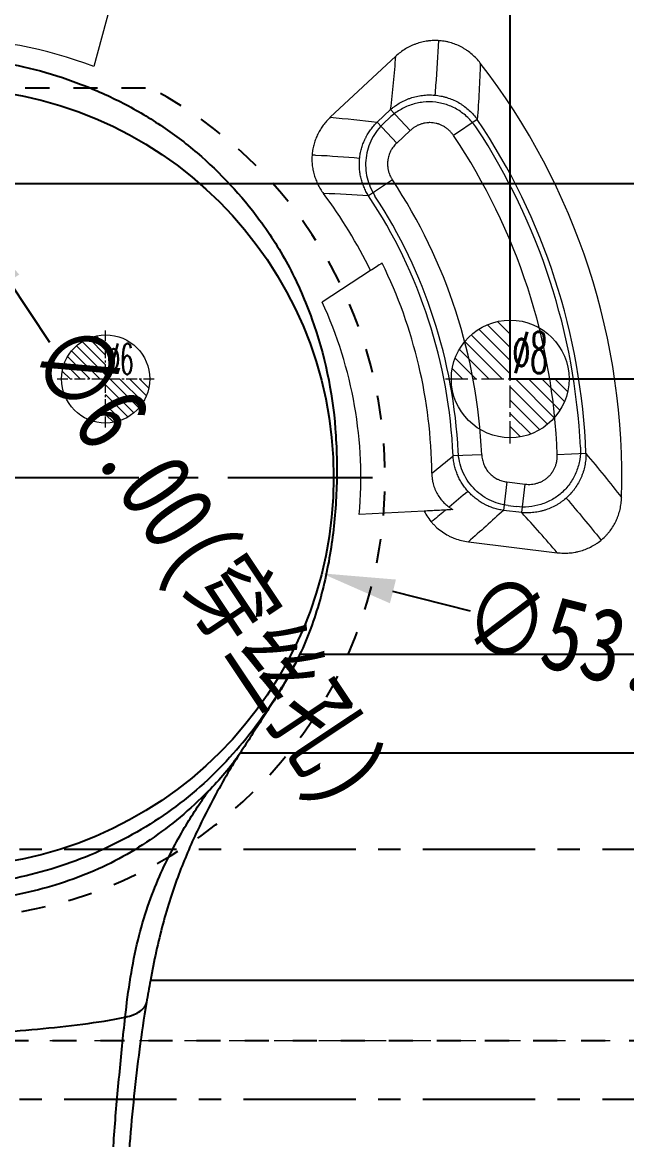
# Model space of a CAD drawing. Header units: millimetres. Extents: x 4 to 4769, y -754 to 1427.
# Drawn here: x 1481.8 to 1522.9, y 212.1 to 288.1 of the extents above; entities that cross this region are included whole.
import ezdxf
from ezdxf.enums import TextEntityAlignment as Align

# ---------------------------------------------------------------- set-up
doc = ezdxf.new("R2010")
doc.units = ezdxf.units.MM
doc.header["$LTSCALE"] = 16.335
doc.header["$PDMODE"] = 3
doc.header["$PDSIZE"] = 0.3125
doc.linetypes.add('CENTER', pattern=[0.6, 0.375, -0.075, 0.075, -0.075])
doc.linetypes.add('HIDDEN', pattern=[0.2, 0.1, -0.1])
doc.layers.get('0').update_dxf_attribs({"linetype": 'CONTINUOUS'})
doc.layers.get('Defpoints').update_dxf_attribs({"linetype": 'CONTINUOUS'})
doc.layers.add('4', color=7, linetype='CONTINUOUS', true_color=0xffffff)
for name, color, linetype, lineweight in [('cool', 153, 'HIDDEN', 9), ('dim', 82, 'CONTINUOUS', 9), ('epin', 13, 'CONTINUOUS', 9)]:
    doc.layers.add(name, color=color, linetype=linetype, lineweight=lineweight)
doc.layers.add('DEFAULT_2', color=8, linetype='HIDDEN')
doc.styles.get("Standard").update_dxf_attribs({"font": 'txt', "width": 0.8})
doc.styles.add('TXT05', font='txt.shx', dxfattribs={"width": 0.5, "bigfont": 'gbcbig.shx'})
doc.dimstyles.get("Standard").update_dxf_attribs({"dimtxt": 0.15625, "dimasz": 0.1875, "dimexe": 0.125, "dimexo": 0.0625, "dimtad": 0, "dimtih": 1, "dimtoh": 1, "dimdsep": 46, "dimtxsty": 'Standard', "dimcen": 0.09, "dimadec": 0, "dimazin": 0, "dimtp": 0.01, "dimtm": 0.01, "dimtfac": 1, "dimtofl": 0, "dimtmove": 0, "dimatfit": 3, "dimfxl": 0, "dimtolj": 1, "dimarcsym": 0})

# ---------------------------------------------------------------- blocks, each defined once
blk = doc.blocks.new('*D97')
at = {"color": 4, "lineweight": -2, "transparency": 16777216}
blk.add_line((1512.27, 248.087), (1506.991, 249.428), dxfattribs=at)
at = {"color": 4, "transparency": 16777216}
blk.add_solid([(1507.196, 250.236), (1506.786, 248.621), (1502.145, 250.659)], dxfattribs=at)
at = {"layer": 'Defpoints', "color": 0, "transparency": 16777216}
for p in [(1450.776, 263.707), (1502.145, 250.659)]:
    blk.add_point(p, dxfattribs=at)
at = {"color": 6, "transparency": 16777216, "insert": (1521.316, 245.79), "char_height": 5, "attachment_point": 5, "rotation": 345.74825}
blk.add_mtext('\\A1;∅53.00', dxfattribs=at)
blk = doc.blocks.new('*D100')
at = {"color": 4, "lineweight": -2, "transparency": 16777216}
blk.add_line((1483.673, 266.368), (1480.899, 270.527), dxfattribs=at)
at = {"color": 4, "transparency": 16777216}
blk.add_solid([(1481.592, 270.99), (1480.206, 270.065), (1478.125, 274.687)], dxfattribs=at)
at = {"layer": 'Defpoints', "color": 0, "transparency": 16777216}
for p in [(1474.796, 279.679), (1478.125, 274.687)]:
    blk.add_point(p, dxfattribs=at)
at = {"color": 6, "transparency": 16777216, "insert": (1493.956, 250.949), "char_height": 5, "attachment_point": 5, "rotation": 303.69905}
blk.add_mtext('\\A1;∅6.00(\\M+5B4A9\\M+5CBBF\\M+5BFD7)', dxfattribs=at)
blk = doc.blocks.new('*D107')
at = {"layer": 'Defpoints', "color": 0, "transparency": 16777216}
for p in [(1428.96, 231.885), (1528.55, 231.885), (1553.116, 231.885)]:
    blk.add_point(p, dxfattribs=at)
at = {"layer": 'dim', "color": 4, "lineweight": -2, "transparency": 16777216}
blk.add_line((1528.55, 231.885), (1553.116, 231.885), dxfattribs=at)
at = {"layer": 'dim', "color": 6, "transparency": 16777216, "insert": (1555.616, 231.885), "char_height": 2.5, "attachment_point": 5}
blk.add_mtext('\\A1;0.00', dxfattribs=at)
blk = doc.blocks.new('*D108')
at = {"layer": 'Defpoints', "color": 0, "transparency": 16777216}
for p in [(1428.96, 231.885), (1523.059, 214.885), (1553.116, 214.885)]:
    blk.add_point(p, dxfattribs=at)
at = {"layer": 'dim', "color": 4, "lineweight": -2, "transparency": 16777216}
blk.add_line((1523.059, 214.885), (1553.116, 214.885), dxfattribs=at)
at = {"layer": 'dim', "color": 6, "transparency": 16777216, "insert": (1556.45, 214.885), "char_height": 2.5, "attachment_point": 5}
blk.add_mtext('\\A1;17.00', dxfattribs=at)
blk = doc.blocks.new('*D109')
at = {"layer": 'Defpoints', "color": 0, "transparency": 16777216}
for p in [(1428.96, 231.885), (1457.36, 201.885), (1553.116, 201.885)]:
    blk.add_point(p, dxfattribs=at)
at = {"layer": 'dim', "color": 4, "lineweight": -2, "transparency": 16777216}
blk.add_line((1457.36, 201.885), (1553.116, 201.885), dxfattribs=at)
at = {"layer": 'dim', "color": 6, "transparency": 16777216, "insert": (1556.616, 201.885), "char_height": 2.5, "attachment_point": 5}
blk.add_mtext('\\A1;30.00', dxfattribs=at)
blk = doc.blocks.new('*D110')
at = {"layer": 'Defpoints', "color": 0, "transparency": 16777216}
for p in [(1428.96, 231.885), (1501.434, 174.885), (1553.116, 174.885)]:
    blk.add_point(p, dxfattribs=at)
at = {"layer": 'dim', "color": 4, "lineweight": -2, "transparency": 16777216}
blk.add_line((1501.434, 174.885), (1553.116, 174.885), dxfattribs=at)
at = {"layer": 'dim', "color": 6, "transparency": 16777216, "insert": (1556.783, 174.885), "char_height": 2.5, "attachment_point": 5}
blk.add_mtext('\\A1;57.00', dxfattribs=at)
blk = doc.blocks.new('*D111')
at = {"layer": 'Defpoints', "color": 0, "transparency": 16777216}
for p in [(1479.76, 277.183), (1553.116, 277.183), (1428.96, 231.885)]:
    blk.add_point(p, dxfattribs=at)
at = {"layer": 'dim', "color": 4, "lineweight": -2, "transparency": 16777216}
blk.add_line((1479.76, 277.183), (1553.116, 277.183), dxfattribs=at)
at = {"layer": 'dim', "color": 6, "transparency": 16777216, "insert": (1556.95, 277.183), "char_height": 2.5, "attachment_point": 5}
blk.add_mtext('\\A1;45.30', dxfattribs=at)
blk = doc.blocks.new('*D112')
at = {"layer": 'Defpoints', "color": 0, "transparency": 16777216}
for p in [(1514.96, 263.885), (1553.116, 263.885), (1428.96, 231.885)]:
    blk.add_point(p, dxfattribs=at)
at = {"layer": 'dim', "color": 4, "lineweight": -2, "transparency": 16777216}
blk.add_line((1514.96, 263.885), (1553.116, 263.885), dxfattribs=at)
at = {"layer": 'dim', "color": 6, "transparency": 16777216, "insert": (1556.783, 263.885), "char_height": 2.5, "attachment_point": 5}
blk.add_mtext('\\A1;32.00', dxfattribs=at)
blk = doc.blocks.new('*D113')
at = {"layer": 'Defpoints', "color": 0, "transparency": 16777216}
for p in [(1519.167, 316.885), (1553.116, 316.885), (1428.96, 231.885)]:
    blk.add_point(p, dxfattribs=at)
at = {"layer": 'dim', "color": 4, "lineweight": -2, "transparency": 16777216}
blk.add_line((1519.167, 316.885), (1553.116, 316.885), dxfattribs=at)
at = {"layer": 'dim', "color": 6, "transparency": 16777216, "insert": (1556.783, 316.885), "char_height": 2.5, "attachment_point": 5}
blk.add_mtext('\\A1;85.00', dxfattribs=at)
blk = doc.blocks.new('*D117')
at = {"layer": 'Defpoints', "color": 0, "transparency": 16777216}
for p in [(1514.885, 335.994), (1514.96, 263.885), (1428.96, 231.885)]:
    blk.add_point(p, dxfattribs=at)
at = {"layer": 'dim', "color": 4, "lineweight": -2, "transparency": 16777216}
for p, q in [((1514.885, 331.994), (1514.885, 335.994)), ((1514.96, 327.994), (1514.885, 331.994)), ((1514.96, 263.885), (1514.96, 327.994))]:
    blk.add_line(p, q, dxfattribs=at)
at = {"layer": 'dim', "color": 6, "transparency": 16777216, "insert": (1514.885, 339.661), "char_height": 2.5, "attachment_point": 5, "rotation": 90}
blk.add_mtext('\\A1;86.00', dxfattribs=at)
blk = doc.blocks.new('*D118')
at = {"layer": 'Defpoints', "color": 0, "transparency": 16777216}
for p in [(1518.96, 335.994), (1518.96, 318.88), (1428.96, 231.885)]:
    blk.add_point(p, dxfattribs=at)
at = {"layer": 'dim', "color": 4, "lineweight": -2, "transparency": 16777216}
blk.add_line((1518.96, 318.88), (1518.96, 335.994), dxfattribs=at)
at = {"layer": 'dim', "color": 6, "transparency": 16777216, "insert": (1518.96, 339.494), "char_height": 2.5, "attachment_point": 5, "rotation": 90}
blk.add_mtext('\\A1;90.00', dxfattribs=at)
blk = doc.blocks.new('*D121')
at = {"layer": 'Defpoints', "color": 0, "transparency": 16777216}
for p in [(1428.96, 231.885), (1518.96, 146.885), (1518.96, 124.994)]:
    blk.add_point(p, dxfattribs=at)
at = {"layer": 'dim', "color": 4, "lineweight": -2, "transparency": 16777216}
blk.add_line((1518.96, 146.885), (1518.96, 124.994), dxfattribs=at)
at = {"layer": 'dim', "color": 6, "transparency": 16777216, "insert": (1518.96, 121.494), "char_height": 2.5, "attachment_point": 5, "rotation": 90}
blk.add_mtext('\\A1;90.00', dxfattribs=at)
blk = doc.blocks.new('*D136')
at = {"color": 4, "lineweight": -2, "transparency": 16777216}
for p, q in [((1508.241, 331.885), (1567.036, 331.885)), ((1567.036, 326.885), (1567.036, 263.664)), ((1567.036, 136.885), (1567.036, 246.331)), ((1501.478, 131.885), (1567.036, 131.885))]:
    blk.add_line(p, q, dxfattribs=at)
at = {"color": 4, "transparency": 16777216}
for points in [[(1566.203, 326.885), (1567.87, 326.885), (1567.036, 331.885)], [(1566.203, 136.885), (1567.87, 136.885), (1567.036, 131.885)]]:
    blk.add_solid(points, dxfattribs=at)
at = {"layer": 'Defpoints', "color": 0, "transparency": 16777216}
for p in [(1508.241, 331.885), (1501.478, 131.885), (1567.036, 131.885)]:
    blk.add_point(p, dxfattribs=at)
at = {"color": 6, "transparency": 16777216, "insert": (1567.036, 254.997), "char_height": 5, "attachment_point": 5, "rotation": 90}
blk.add_mtext('\\A1;200.00', dxfattribs=at)
blk = doc.blocks.new('*D137')
at = {"layer": 'Defpoints', "color": 0, "transparency": 16777216}
for p in [(1428.96, 231.885), (1525.56, 146.885), (1550.474, 146.885)]:
    blk.add_point(p, dxfattribs=at)
at = {"layer": 'dim', "color": 4, "lineweight": -2, "transparency": 16777216}
blk.add_line((1525.56, 146.885), (1550.474, 146.885), dxfattribs=at)
at = {"layer": 'dim', "color": 6, "transparency": 16777216, "insert": (1554.141, 146.885), "char_height": 2.5, "attachment_point": 5}
blk.add_mtext('\\A1;85.00', dxfattribs=at)
blk = doc.blocks.new('epin_ejp_6')
at = {"layer": 'epin'}
h = blk.add_hatch(dxfattribs=at)
h.set_pattern_fill('_ANSI31', color=123, scale=0.15, angle=90, style=0)
h.set_pattern_definition([(135, (-648.39147, -667.1919), (-0.3367596, -0.3367596), [])])
h.paths.add_polyline_path([(0, 3, 0.414214), (-3, 0), (0, 0)])
h.paths.add_polyline_path([(3, 0), (0, 0), (0, -3, 0.414214)])
at = {"layer": 'epin', "color": 1, "linetype": 'CENTER', "ltscale": 0.12}
for p, q in [((0, -3.3), (0, 3.3)), ((-3.3, 0), (3.3, 0))]:
    blk.add_line(p, q, dxfattribs=at)
at = {"layer": 'epin'}
blk.add_circle((0, 0), 3, dxfattribs=at)
at = {"layer": 'epin', "color": 6, "style": 'TXT05', "width": 0.5}
blk.add_text('%%c6', height=2.1, dxfattribs=at).set_placement((0.995, 1.35), align=Align.MIDDLE)
blk = doc.blocks.new('89')
at = {"color": 1, "linetype": 'CENTER', "ltscale": 1.243955}
blk.add_line((787.157, 214.885), (1017.157, 214.885), dxfattribs=at)
at = {"layer": 'cool', "ltscale": 0.932966}
blk.add_line((798.367, 218.885), (1005.947, 218.885), dxfattribs=at)
at = {"layer": 'epin', "rotation": 359.9999971997667}
blk.add_blockref('epin_ejp_6', (960.657, 263.885), dxfattribs=at)
blk = doc.blocks.new('epin_ejp_8')
at = {"layer": 'epin'}
h = blk.add_hatch(dxfattribs=at)
h.set_pattern_fill('_ANSI31', color=123, scale=0.2, angle=90, style=0)
h.set_pattern_definition([(135, (-1217.56114, 35.9661), (-0.4490128, -0.4490128), [])])
h.paths.add_polyline_path([(0, 4, 0.414214), (-4, 0), (0, 0)])
h.paths.add_polyline_path([(4, 0), (0, 0), (0, -4, 0.414214)])
at = {"layer": 'epin', "color": 1, "linetype": 'CENTER', "ltscale": 0.248791}
for p, q in [((0, -4.4), (0, 4.4)), ((-4.4, 0), (4.4, 0))]:
    blk.add_line(p, q, dxfattribs=at)
at = {"layer": 'epin'}
blk.add_circle((0, 0), 4, dxfattribs=at)
at = {"layer": 'epin', "color": 6, "style": 'TXT05', "width": 0.5}
blk.add_text('%%c8', height=2.8, dxfattribs=at).set_placement((0.16, 0.4))
blk = doc.blocks.new('*D282')
at = {"layer": 'Defpoints', "color": 0, "transparency": 16777216}
for p in [(1480.46, 299.885), (1553.816, 299.885), (1428.96, 231.885)]:
    blk.add_point(p, dxfattribs=at)
at = {"layer": 'dim', "color": 4, "lineweight": -2, "transparency": 16777216}
blk.add_line((1480.46, 299.885), (1553.816, 299.885), dxfattribs=at)
at = {"layer": 'dim', "color": 6, "transparency": 16777216, "insert": (1557.483, 299.885), "char_height": 2.5, "attachment_point": 5}
blk.add_mtext('\\A1;68.00', dxfattribs=at)

msp = doc.modelspace()

# ---------------------------------------------------------------- linework, layer by layer
at = {"color": 1, "linetype": 'CENTER', "ltscale": 1.64824}
msp.add_line((1447.31, 257.183), (1505.61, 257.183), dxfattribs=at)
at = {"color": 7, "linetype": 'Continuous'}
for p, q in [((1543.96, 245.127), (1500.648, 245.127)), ((1543.96, 238.43), (1496.599, 238.43)), ((1543.96, 222.964), (1490.502, 222.964))]:
    msp.add_line(p, q, dxfattribs=at)
at = {"color": 1, "linetype": 'CENTER', "ltscale": 1.243955}
for p, q in [((1313.96, 231.885), (1543.96, 231.885)), ((1313.96, 214.885), (1543.96, 214.885))]:
    msp.add_line(p, q, dxfattribs=at)
at = {"color": 2, "linetype": 'Continuous'}
msp.add_circle((1476.46, 257.183), 26.5, dxfattribs=at)
at = {"color": 7, "linetype": 'Continuous'}
for centre, radius, start, end in [((1474.222, 257.985), 29.405, 329.1286, 331.06402), ((1472.981, 258.854), 30.893, 319.15042, 328.92648), ((1579.326, 206.399), 90.356, 169.43607, 170.40603)]:
    msp.add_arc(centre, radius, start, end, dxfattribs=at)
for points, knots in [([(1476.46, 285.752), (1477.502, 285.744), (1479.588, 285.602), (1482.659, 284.987), (1485.644, 284.041), (1488.512, 282.781), (1491.216, 281.198), (1494.541, 278.68), (1496.691, 276.367), (1497.928, 274.695)], [0, 0, 0, 0, 0.125053, 0.250098, 0.375157, 0.500202, 0.625251, 0.750299, 1, 1, 1, 1]), ([(1497.928, 274.695), (1498.683, 273.67), (1500.035, 271.497), (1502.07, 266.823), (1502.88, 263.034), (1503.073, 260.5)], [0, 0, 0, 0, 0.250249, 0.500529, 1, 1, 1, 1]), ([(1503.073, 260.5), (1503.118, 259.847), (1503.186, 258.537), (1503.171, 255.915), (1502.899, 252.645), (1502.232, 249.428), (1501.439, 246.929), (1500.931, 245.718), (1500.648, 245.127)], [0, 0, 0, 0, 0.125041, 0.250079, 0.500043, 0.749969, 0.874991, 1, 1, 1, 1]), ([(1500.648, 245.127), (1500.598, 245.017), (1500.382, 244.554), (1500.144, 244.1), (1499.956, 243.758)], [0, 0, 0, 0, 0.23672, 1, 1, 1, 1]), ([(1499.461, 242.897), (1499.254, 242.551), (1498.815, 241.842), (1498.11, 240.762), (1497.362, 239.618), (1496.862, 238.83), (1496.599, 238.43)], [0, 0, 0, 0, 0.227707, 0.471801, 0.72957, 1, 1, 1, 1]), ([(1496.35, 238.648), (1495.734, 237.937), (1494.431, 236.574), (1491.543, 234.157), (1488.276, 232.229), (1484.783, 230.824), (1482.068, 230.036), (1479.284, 229.54), (1477.401, 229.426), (1476.46, 229.426)], [0, 0, 0, 0, 0.125026, 0.250057, 0.49981, 0.624864, 0.749917, 0.874961, 1, 1, 1, 1]), ([(1496.599, 238.43), (1496.282, 237.949), (1495.587, 237.057), (1494.821, 236.228), (1494.434, 235.836)], [0, 0, 0, 0, 0.510685, 1, 1, 1, 1]), ([(1496.599, 238.43), (1496.353, 238.055), (1495.783, 237.119), (1495.245, 236.165), (1494.936, 235.595)], [0, 0, 0, 0, 0.408835, 1, 1, 1, 1]), ([(1494.434, 235.836), (1493.825, 235.218), (1492.558, 234.057), (1490.524, 232.515), (1488.384, 231.201), (1485.395, 229.798), (1482.212, 228.887), (1478.953, 228.383), (1477.294, 228.282), (1476.46, 228.282)], [0, 0, 0, 0, 0.130025, 0.257164, 0.382163, 0.505779, 0.751375, 0.874993, 1, 1, 1, 1]), ([(1488.789, 220.469), (1488.89, 221.375), (1489.123, 223.137), (1489.607, 225.664), (1490.277, 227.955), (1491.073, 229.982), (1491.924, 231.761), (1493.008, 233.711), (1493.862, 235.035), (1494.434, 235.836)], [0, 0, 0, 0, 0.165041, 0.321489, 0.465299, 0.596386, 0.715181, 0.822026, 1, 1, 1, 1]), ([(1494.936, 235.595), (1494.497, 234.785), (1493.597, 233.018), (1492.583, 230.661), (1491.838, 228.534), (1491.323, 226.773), (1490.88, 224.904), (1490.624, 223.619), (1490.502, 222.964)], [0, 0, 0, 0, 0.205481, 0.442314, 0.571582, 0.707982, 0.851264, 1, 1, 1, 1]), ([(1490.234, 221.458), (1489.876, 219.345), (1489.336, 215.06), (1488.812, 208.58), (1488.415, 202.048), (1488.127, 197.686), (1487.943, 195.506)], [0, 0, 0, 0, 0.246662, 0.496776, 0.748243, 1, 1, 1, 1]), ([(1488.789, 220.469), (1488.985, 220.511), (1489.341, 220.614), (1489.79, 220.845), (1490.102, 221.122), (1490.214, 221.35), (1490.234, 221.458)], [0, 0, 0, 0, 0.328439, 0.600941, 0.8202, 1, 1, 1, 1]), ([(1476.46, 219.302), (1477.523, 219.302), (1479.651, 219.384), (1482.805, 219.642), (1485.856, 219.968), (1487.841, 220.269), (1488.789, 220.469)], [0, 0, 0, 0, 0.257292, 0.514828, 0.765575, 1, 1, 1, 1]), ([(1486.136, 187.918), (1486.552, 190.627), (1487.11, 196.084), (1487.508, 202.919), (1487.754, 207.702), (1487.91, 210.427), (1488.041, 212.464), (1488.198, 214.492), (1488.392, 216.504), (1488.579, 218.496), (1488.715, 219.816), (1488.789, 220.469)], [0, 0, 0, 0, 0.25165, 0.503263, 0.628794, 0.691423, 0.753923, 0.816237, 0.878226, 0.939602, 1, 1, 1, 1])]:
    msp.add_open_spline(points, degree=3, knots=knots, dxfattribs=at)
at = {"layer": '4', "color": 7, "linetype": 'Continuous', "lineweight": 18}
for p, q in [((1487.757, 289.253), (1486.653, 285.134)), ((1507.188, 285.837), (1502.733, 281.683)), ((1505.466, 271.25), (1502.174, 269.113)), ((1509.116, 254.889), (1504.694, 254.657)), ((1512.116, 252.805), (1518.161, 252.063))]:
    msp.add_line(p, q, dxfattribs=at)
at = {"layer": '4', "color": 7, "linetype": 'Continuous', "lineweight": 13}
for p, q in [((1505.917, 281.353), (1506.832, 282.207)), ((1506.832, 282.207), (1508.161, 280.781)), ((1507.246, 279.928), (1505.917, 281.353)), ((1506.777, 281.666), (1506.373, 281.289)), ((1512.726, 281.528), (1511.108, 280.442)), ((1508.161, 280.781), (1507.246, 279.928)), ((1506.951, 277.425), (1505.328, 276.347)), ((1513.026, 258.729), (1511.079, 258.647)), ((1520.11, 258.804), (1518.162, 258.732)), ((1514.735, 256.878), (1514.498, 254.943)), ((1514.735, 256.878), (1515.977, 256.725)), ((1515.74, 254.791), (1515.977, 256.725)), ((1515.74, 254.791), (1514.498, 254.943)), ((1514.829, 255.263), (1515.374, 255.196))]:
    msp.add_line(p, q, dxfattribs=at)
at = {"layer": '4', "color": 7, "linetype": 'Continuous', "lineweight": 18}
for centre, radius, start, end in [((1476.46, 258.683), 28.347, 68.92487, 111.07513), ((1476.46, 257.183), 46.092, 358.29991, 37.70009), ((1476.46, 257.183), 32.237, 25.87234, 36.80803), ((1476.46, 257.183), 33.172, 0.49019, 26.07419), ((1476.46, 257.183), 28.347, 354.88791, 24.88791)]:
    msp.add_arc(centre, radius, start, end, dxfattribs=at)
at = {"layer": '4', "color": 7, "linetype": 'Continuous', "lineweight": 13}
for radius, start, end in [(43.68, 2.1265, 33.8735), (43.322, 2.7227, 33.28219), (41.731, 2.1265, 33.8735), (36.598, 2.42151, 33.57849), (34.65, 2.42151, 33.57849), (35.008, 2.8497, 33.1503)]:
    msp.add_arc((1476.46, 257.183), radius, start, end, dxfattribs=at)
at = {"layer": '4', "color": 7, "linetype": 'Continuous', "lineweight": 18}
for points, knots in [([(1512.929, 285.37), (1512.846, 285.478), (1512.669, 285.684), (1512.475, 285.871), (1512.271, 286.047), (1512.164, 286.13), (1512.025, 286.228), (1511.996, 286.247), (1511.939, 286.285), (1511.911, 286.303), (1511.824, 286.357), (1511.766, 286.392), (1511.588, 286.49), (1511.346, 286.609), (1511.092, 286.701), (1510.898, 286.76), (1510.832, 286.779), (1510.733, 286.803), (1510.7, 286.811), (1510.633, 286.825), (1510.6, 286.832), (1510.433, 286.864), (1510.165, 286.9), (1509.895, 286.908), (1509.693, 286.903), (1509.625, 286.899), (1509.523, 286.891), (1509.489, 286.888), (1509.421, 286.881), (1509.387, 286.877), (1509.218, 286.854), (1509.085, 286.829), (1508.823, 286.765), (1508.694, 286.726), (1508.503, 286.658), (1508.408, 286.621), (1508.315, 286.581), (1508.252, 286.553), (1508.221, 286.539), (1508.067, 286.465), (1507.948, 286.399), (1507.718, 286.258), (1507.495, 286.105), (1507.287, 285.93), (1507.188, 285.837)], [0, 0, 0, 0, 0.0625, 0.125, 0.125, 0.1875, 0.1875, 0.203125, 0.203125, 0.21875, 0.21875, 0.25, 0.25, 0.3125, 0.375, 0.375, 0.40625, 0.40625, 0.421875, 0.421875, 0.4375, 0.4375, 0.5, 0.5625, 0.5625, 0.59375, 0.59375, 0.609375, 0.609375, 0.625, 0.625, 0.6875, 0.6875, 0.75, 0.75, 0.78125, 0.796875, 0.796875, 0.8125, 0.8125, 0.875, 0.875, 0.9375, 1, 1, 1, 1]), ([(1502.733, 281.683), (1502.645, 281.601), (1502.479, 281.431), (1502.253, 281.157), (1502.12, 280.961), (1502.026, 280.809), (1501.996, 280.757), (1501.938, 280.653), (1501.91, 280.599), (1501.83, 280.439), (1501.735, 280.221), (1501.622, 279.885), (1501.568, 279.654), (1501.541, 279.507), (1501.536, 279.478), (1501.527, 279.419), (1501.522, 279.389), (1501.51, 279.3), (1501.503, 279.24), (1501.487, 279.062), (1501.477, 278.825), (1501.495, 278.471), (1501.529, 278.235), (1501.557, 278.088), (1501.563, 278.059), (1501.576, 278), (1501.596, 277.913), (1501.619, 277.826), (1501.668, 277.655), (1501.744, 277.431), (1501.841, 277.214), (1501.921, 277.055), (1501.948, 277.002), (1502.007, 276.897), (1502.037, 276.846), (1502.131, 276.693), (1502.199, 276.594), (1502.271, 276.498)], [0, 0, 0, 0, 0.0625, 0.125, 0.1875, 0.1875, 0.21875, 0.21875, 0.25, 0.25, 0.3125, 0.375, 0.4375, 0.4375, 0.453125, 0.453125, 0.46875, 0.46875, 0.5, 0.5, 0.5625, 0.625, 0.6875, 0.6875, 0.703125, 0.703125, 0.71875, 0.75, 0.75, 0.8125, 0.875, 0.875, 0.90625, 0.90625, 0.9375, 0.9375, 1, 1, 1, 1]), ([(1509.631, 257.467), (1509.632, 257.328), (1509.642, 257.191), (1509.667, 257.02), (1509.672, 256.987), (1509.684, 256.919), (1509.691, 256.886), (1509.713, 256.787), (1509.745, 256.658), (1509.797, 256.501), (1509.833, 256.41), (1509.858, 256.349), (1509.871, 256.319), (1509.938, 256.171), (1509.998, 256.061), (1510.13, 255.851), (1510.201, 255.753), (1510.297, 255.637), (1510.316, 255.615), (1510.356, 255.57), (1510.376, 255.548), (1510.436, 255.483), (1510.477, 255.442), (1510.602, 255.322), (1510.689, 255.249), (1510.867, 255.112), (1510.959, 255.049), (1511.053, 254.991)], [0, 0, 0, 0, 0.125, 0.125, 0.15625, 0.15625, 0.1875, 0.1875, 0.25, 0.3125, 0.34375, 0.34375, 0.375, 0.375, 0.5, 0.5, 0.625, 0.625, 0.65625, 0.65625, 0.6875, 0.6875, 0.75, 0.75, 0.875, 0.875, 1, 1, 1, 1]), ([(1518.161, 252.063), (1518.297, 252.046), (1518.568, 252.027), (1518.837, 252.034), (1519.106, 252.055), (1519.24, 252.072), (1519.408, 252.102), (1519.441, 252.109), (1519.508, 252.123), (1519.541, 252.13), (1519.641, 252.154), (1519.706, 252.171), (1519.901, 252.228), (1520.156, 252.317), (1520.4, 252.432), (1520.579, 252.529), (1520.638, 252.562), (1520.725, 252.616), (1520.754, 252.634), (1520.811, 252.671), (1520.84, 252.69), (1520.98, 252.786), (1521.194, 252.951), (1521.389, 253.137), (1521.528, 253.285), (1521.595, 253.361), (1521.66, 253.44), (1521.703, 253.494), (1521.724, 253.521), (1521.827, 253.656), (1521.903, 253.769), (1522.042, 254), (1522.105, 254.119), (1522.191, 254.303), (1522.231, 254.396), (1522.268, 254.491), (1522.292, 254.555), (1522.304, 254.587), (1522.359, 254.749), (1522.397, 254.879), (1522.458, 255.142), (1522.506, 255.408), (1522.528, 255.679), (1522.532, 255.816)], [0, 0, 0, 0, 0.0625, 0.125, 0.125, 0.1875, 0.1875, 0.203125, 0.203125, 0.21875, 0.21875, 0.25, 0.25, 0.3125, 0.375, 0.375, 0.40625, 0.40625, 0.421875, 0.421875, 0.4375, 0.4375, 0.5, 0.5625, 0.5625, 0.59375, 0.609375, 0.609375, 0.625, 0.625, 0.6875, 0.6875, 0.75, 0.75, 0.78125, 0.796875, 0.796875, 0.8125, 0.8125, 0.875, 0.875, 0.9375, 1, 1, 1, 1]), ([(1511.053, 254.991), (1510.874, 254.981), (1510.7, 254.972), (1510.362, 254.954), (1510.198, 254.946), (1509.877, 254.929), (1509.72, 254.921), (1509.413, 254.905), (1509.263, 254.897), (1509.116, 254.889)], [0, 0, 0, 0, 0.25, 0.25, 0.5, 0.5, 0.75, 0.75, 1, 1, 1, 1]), ([(1509.116, 254.889), (1509.189, 254.746), (1509.269, 254.61), (1509.446, 254.348), (1509.542, 254.223), (1509.698, 254.044), (1509.752, 253.986), (1509.836, 253.901), (1509.864, 253.873), (1509.922, 253.818), (1509.951, 253.791), (1510.1, 253.659), (1510.224, 253.561), (1510.483, 253.382), (1510.619, 253.3), (1510.794, 253.208), (1510.83, 253.19), (1510.902, 253.155), (1510.938, 253.138), (1511.047, 253.089), (1511.121, 253.059), (1511.343, 252.975), (1511.645, 252.882), (1511.958, 252.825), (1512.116, 252.805)], [0, 0, 0, 0, 0.125, 0.125, 0.25, 0.25, 0.3125, 0.3125, 0.34375, 0.34375, 0.375, 0.375, 0.5, 0.5, 0.625, 0.625, 0.65625, 0.65625, 0.6875, 0.6875, 0.75, 0.75, 0.875, 1, 1, 1, 1])]:
    msp.add_open_spline(points, degree=3, knots=knots, dxfattribs=at)
at = {"layer": '4', "color": 7, "linetype": 'Continuous', "lineweight": 13}
for points, knots in [([(1509.862, 283.185), (1509.879, 283.41), (1509.897, 283.633), (1509.989, 284.882), (1510.05, 285.895), (1510.099, 286.898)], [0, 0, 0, 0, 0.178765, 0.178765, 1, 1, 1, 1]), ([(1506.832, 282.207), (1506.903, 282.821), (1506.967, 283.431), (1507.086, 284.64), (1507.139, 285.241), (1507.188, 285.837)], [0, 0, 0, 0, 0.5, 0.5, 1, 1, 1, 1]), ([(1512.929, 285.37), (1512.906, 284.741), (1512.877, 284.107), (1512.81, 282.827), (1512.771, 282.181), (1512.726, 281.528)], [0, 0, 0, 0, 0.5, 0.5, 1, 1, 1, 1]), ([(1506.832, 282.207), (1506.885, 282.253), (1506.938, 282.298), (1507.048, 282.384), (1507.104, 282.426), (1507.274, 282.547), (1507.508, 282.695), (1507.756, 282.819), (1507.948, 282.902), (1508.013, 282.928), (1508.145, 282.977), (1508.211, 283), (1508.411, 283.063), (1508.68, 283.132), (1508.955, 283.173), (1509.164, 283.193), (1509.234, 283.198), (1509.34, 283.202), (1509.375, 283.203), (1509.445, 283.204), (1509.48, 283.204), (1509.655, 283.203), (1509.933, 283.185), (1510.207, 283.139), (1510.412, 283.093), (1510.48, 283.076), (1510.581, 283.048), (1510.615, 283.038), (1510.682, 283.017), (1510.716, 283.006), (1510.881, 282.95), (1511.14, 282.848), (1511.386, 282.719), (1511.566, 282.613), (1511.654, 282.558), (1511.741, 282.498), (1511.798, 282.458), (1511.827, 282.437), (1511.967, 282.333), (1512.074, 282.244), (1512.278, 282.057), (1512.472, 281.86), (1512.645, 281.642), (1512.726, 281.528)], [0, 0, 0, 0, 0.03125, 0.03125, 0.0625, 0.0625, 0.125, 0.1875, 0.1875, 0.21875, 0.21875, 0.25, 0.25, 0.3125, 0.375, 0.375, 0.40625, 0.40625, 0.421875, 0.421875, 0.4375, 0.4375, 0.5, 0.5625, 0.5625, 0.59375, 0.59375, 0.609375, 0.609375, 0.625, 0.625, 0.6875, 0.75, 0.75, 0.78125, 0.796875, 0.796875, 0.8125, 0.8125, 0.875, 0.875, 0.9375, 1, 1, 1, 1]), ([(1512.676, 280.956), (1512.521, 281.191), (1512.345, 281.406), (1511.948, 281.801), (1511.723, 281.982), (1511.245, 282.286), (1510.992, 282.411), (1510.456, 282.604), (1510.178, 282.67), (1509.617, 282.738), (1509.329, 282.741), (1508.764, 282.681), (1508.489, 282.62), (1507.949, 282.438), (1507.689, 282.316), (1507.209, 282.027), (1506.984, 281.858), (1506.777, 281.666)], [0, 0, 0, 0, 0.123356, 0.123356, 0.248871, 0.248871, 0.374385, 0.374385, 0.4999, 0.4999, 0.625415, 0.625415, 0.75093, 0.75093, 0.876445, 0.876445, 1, 1, 1, 1]), ([(1505.328, 276.347), (1505.297, 276.395), (1505.268, 276.444), (1505.211, 276.543), (1505.183, 276.594), (1505.104, 276.745), (1505.009, 276.951), (1504.892, 277.269), (1504.832, 277.488), (1504.794, 277.655), (1504.782, 277.711), (1504.762, 277.824), (1504.753, 277.88), (1504.729, 278.049), (1504.707, 278.275), (1504.704, 278.615), (1504.721, 278.842), (1504.741, 279.012), (1504.749, 279.069), (1504.767, 279.182), (1504.777, 279.238), (1504.812, 279.405), (1504.867, 279.625), (1504.977, 279.947), (1505.069, 280.155), (1505.132, 280.283), (1505.145, 280.309), (1505.172, 280.359), (1505.212, 280.435), (1505.255, 280.509), (1505.343, 280.654), (1505.468, 280.843), (1505.679, 281.108), (1505.835, 281.273), (1505.917, 281.353)], [0, 0, 0, 0, 0.03125, 0.03125, 0.0625, 0.0625, 0.125, 0.1875, 0.25, 0.25, 0.28125, 0.28125, 0.3125, 0.3125, 0.375, 0.4375, 0.5, 0.5, 0.53125, 0.53125, 0.5625, 0.5625, 0.625, 0.6875, 0.75, 0.75, 0.765625, 0.765625, 0.78125, 0.8125, 0.8125, 0.875, 0.9375, 1, 1, 1, 1]), ([(1506.373, 281.289), (1506.041, 280.978), (1505.769, 280.62), (1505.457, 280.012), (1505.371, 279.802), (1505.238, 279.37), (1505.19, 279.147), (1505.134, 278.692), (1505.127, 278.466), (1505.153, 278.014), (1505.186, 277.787), (1505.291, 277.342), (1505.363, 277.128), (1505.541, 276.715), (1505.647, 276.516), (1505.77, 276.327)], [0, 0, 0, 0, 0.248769, 0.248769, 0.374325, 0.374325, 0.499881, 0.499881, 0.625438, 0.625438, 0.750994, 0.750994, 0.87655, 0.87655, 1, 1, 1, 1]), ([(1511.108, 280.442), (1511.068, 280.501), (1510.984, 280.614), (1510.889, 280.717), (1510.788, 280.816), (1510.735, 280.862), (1510.652, 280.928), (1510.623, 280.949), (1510.565, 280.99), (1510.536, 281.009), (1510.446, 281.065), (1510.324, 281.133), (1510.178, 281.194), (1510.094, 281.222), (1510.06, 281.233), (1510.043, 281.238), (1509.992, 281.253), (1509.957, 281.262), (1509.854, 281.286), (1509.716, 281.31), (1509.576, 281.318), (1509.47, 281.318), (1509.434, 281.318), (1509.363, 281.314), (1509.328, 281.311), (1509.223, 281.299), (1509.084, 281.276), (1508.949, 281.238), (1508.848, 281.204), (1508.815, 281.192), (1508.749, 281.165), (1508.717, 281.151), (1508.621, 281.106), (1508.497, 281.04), (1508.38, 280.961), (1508.268, 280.876), (1508.213, 280.83), (1508.161, 280.781)], [0, 0, 0, 0, 0.0625, 0.125, 0.125, 0.1875, 0.1875, 0.21875, 0.21875, 0.25, 0.25, 0.3125, 0.375, 0.390625, 0.390625, 0.40625, 0.40625, 0.4375, 0.4375, 0.5, 0.5625, 0.5625, 0.59375, 0.59375, 0.625, 0.625, 0.6875, 0.75, 0.75, 0.78125, 0.78125, 0.8125, 0.8125, 0.875, 0.9375, 0.9375, 1, 1, 1, 1]), ([(1507.246, 279.928), (1507.162, 279.849), (1507.085, 279.765), (1506.982, 279.629), (1506.933, 279.558), (1506.889, 279.485), (1506.861, 279.435), (1506.847, 279.409), (1506.781, 279.281), (1506.739, 279.176), (1506.689, 279.013), (1506.675, 278.957), (1506.657, 278.874), (1506.652, 278.845), (1506.642, 278.789), (1506.638, 278.76), (1506.622, 278.617), (1506.618, 278.503), (1506.629, 278.333), (1506.635, 278.276), (1506.648, 278.191), (1506.653, 278.163), (1506.664, 278.106), (1506.67, 278.078), (1506.704, 277.939), (1506.741, 277.831), (1506.809, 277.675), (1506.835, 277.623), (1506.876, 277.548), (1506.89, 277.523), (1506.92, 277.473), (1506.935, 277.449), (1506.951, 277.425)], [0, 0, 0, 0, 0.125, 0.125, 0.1875, 0.21875, 0.21875, 0.25, 0.25, 0.375, 0.375, 0.4375, 0.4375, 0.46875, 0.46875, 0.5, 0.5, 0.625, 0.625, 0.6875, 0.6875, 0.71875, 0.71875, 0.75, 0.75, 0.875, 0.875, 0.9375, 0.9375, 0.96875, 0.96875, 1, 1, 1, 1]), ([(1504.727, 278.89), (1503.75, 278.971), (1502.761, 279.039), (1501.669, 279.097), (1501.581, 279.102), (1501.492, 279.107)], [0, 0, 0, 0, 0.919086, 0.919086, 1, 1, 1, 1]), ([(1519.733, 259.241), (1519.746, 258.959), (1519.73, 258.68), (1519.641, 258.126), (1519.565, 257.847), (1519.357, 257.32), (1519.226, 257.071), (1518.906, 256.599), (1518.719, 256.382), (1518.306, 255.998), (1518.074, 255.827), (1517.582, 255.543), (1517.323, 255.43), (1516.78, 255.261), (1516.498, 255.206), (1515.938, 255.158), (1515.655, 255.162), (1515.374, 255.196)], [0, 0, 0, 0, 0.123768, 0.123768, 0.249154, 0.249154, 0.37454, 0.37454, 0.499925, 0.499925, 0.625311, 0.625311, 0.750697, 0.750697, 0.876083, 0.876083, 1, 1, 1, 1]), ([(1514.498, 254.943), (1514.385, 254.96), (1514.161, 255.002), (1513.835, 255.092), (1513.623, 255.171), (1513.466, 255.237), (1513.388, 255.272), (1513.311, 255.309), (1513.26, 255.335), (1513.234, 255.348), (1513.108, 255.414), (1512.911, 255.529), (1512.633, 255.724), (1512.459, 255.869), (1512.333, 255.984), (1512.292, 256.024), (1512.21, 256.104), (1512.17, 256.146), (1512.054, 256.272), (1511.907, 256.445), (1511.71, 256.722), (1511.595, 256.918), (1511.515, 257.069), (1511.489, 257.12), (1511.439, 257.223), (1511.416, 257.275), (1511.348, 257.432), (1511.268, 257.645), (1511.175, 257.971), (1511.132, 258.194), (1511.107, 258.363), (1511.1, 258.419), (1511.087, 258.533), (1511.083, 258.59), (1511.079, 258.647)], [0, 0, 0, 0, 0.0625, 0.125, 0.1875, 0.1875, 0.21875, 0.234375, 0.234375, 0.25, 0.25, 0.3125, 0.375, 0.4375, 0.4375, 0.46875, 0.46875, 0.5, 0.5, 0.5625, 0.625, 0.6875, 0.6875, 0.71875, 0.71875, 0.75, 0.75, 0.8125, 0.875, 0.9375, 0.9375, 0.96875, 0.96875, 1, 1, 1, 1]), ([(1514.829, 255.263), (1514.378, 255.32), (1513.947, 255.45), (1513.337, 255.758), (1513.145, 255.877), (1512.783, 256.148), (1512.613, 256.301), (1512.301, 256.636), (1512.162, 256.815), (1511.917, 257.196), (1511.81, 257.399), (1511.634, 257.82), (1511.566, 258.036), (1511.467, 258.475), (1511.436, 258.698), (1511.424, 258.924)], [0, 0, 0, 0, 0.248769, 0.248769, 0.374325, 0.374325, 0.499881, 0.499881, 0.625438, 0.625438, 0.750994, 0.750994, 0.87655, 0.87655, 1, 1, 1, 1]), ([(1513.026, 258.729), (1513.027, 258.701), (1513.029, 258.672), (1513.034, 258.614), (1513.037, 258.586), (1513.048, 258.5), (1513.058, 258.444), (1513.094, 258.277), (1513.128, 258.168), (1513.182, 258.035), (1513.194, 258.009), (1513.218, 257.957), (1513.231, 257.931), (1513.27, 257.855), (1513.299, 257.805), (1513.39, 257.661), (1513.46, 257.571), (1513.557, 257.465), (1513.577, 257.445), (1513.618, 257.404), (1513.639, 257.384), (1513.703, 257.327), (1513.747, 257.291), (1513.883, 257.188), (1513.98, 257.128), (1514.108, 257.063), (1514.134, 257.05), (1514.186, 257.026), (1514.213, 257.015), (1514.292, 256.983), (1514.346, 256.965), (1514.509, 256.915), (1514.621, 256.892), (1514.735, 256.878)], [0, 0, 0, 0, 0.03125, 0.03125, 0.0625, 0.0625, 0.125, 0.125, 0.25, 0.25, 0.28125, 0.28125, 0.3125, 0.3125, 0.375, 0.375, 0.5, 0.5, 0.53125, 0.53125, 0.5625, 0.5625, 0.625, 0.625, 0.75, 0.75, 0.78125, 0.78125, 0.8125, 0.8125, 0.875, 0.875, 1, 1, 1, 1]), ([(1520.11, 258.804), (1520.111, 258.664), (1520.105, 258.525), (1520.078, 258.25), (1520.058, 258.113), (1520.003, 257.842), (1519.969, 257.707), (1519.916, 257.54), (1519.905, 257.506), (1519.883, 257.44), (1519.871, 257.407), (1519.834, 257.309), (1519.808, 257.244), (1519.726, 257.053), (1519.602, 256.804), (1519.453, 256.569), (1519.352, 256.427), (1519.331, 256.398), (1519.289, 256.342), (1519.267, 256.314), (1519.202, 256.231), (1519.157, 256.178), (1519.018, 256.021), (1518.824, 255.822), (1518.609, 255.644), (1518.469, 255.54), (1518.44, 255.52), (1518.383, 255.479), (1518.354, 255.459), (1518.266, 255.401), (1518.206, 255.364), (1518.026, 255.257), (1517.779, 255.128), (1517.52, 255.026), (1517.322, 254.959), (1517.255, 254.939), (1517.12, 254.901), (1517.052, 254.884), (1516.848, 254.839), (1516.574, 254.793), (1516.297, 254.775), (1516.089, 254.773), (1516.019, 254.774), (1515.879, 254.78), (1515.81, 254.784), (1515.74, 254.791)], [0, 0, 0, 0, 0.0625, 0.0625, 0.125, 0.125, 0.1875, 0.1875, 0.203125, 0.203125, 0.21875, 0.21875, 0.25, 0.25, 0.3125, 0.375, 0.375, 0.390625, 0.390625, 0.40625, 0.40625, 0.4375, 0.4375, 0.5, 0.5625, 0.5625, 0.578125, 0.578125, 0.59375, 0.59375, 0.625, 0.625, 0.6875, 0.75, 0.75, 0.78125, 0.78125, 0.8125, 0.8125, 0.875, 0.9375, 0.9375, 0.96875, 0.96875, 1, 1, 1, 1]), ([(1515.977, 256.725), (1516.048, 256.716), (1516.119, 256.711), (1516.26, 256.709), (1516.401, 256.713), (1516.54, 256.733), (1516.644, 256.753), (1516.679, 256.76), (1516.748, 256.778), (1516.782, 256.787), (1516.883, 256.818), (1517.015, 256.867), (1517.141, 256.93), (1517.233, 256.982), (1517.263, 257.001), (1517.323, 257.04), (1517.352, 257.06), (1517.437, 257.122), (1517.546, 257.212), (1517.644, 257.312), (1517.713, 257.392), (1517.736, 257.419), (1517.768, 257.461), (1517.779, 257.476), (1517.8, 257.504), (1517.81, 257.519), (1517.86, 257.592), (1517.934, 257.712), (1517.993, 257.839), (1518.033, 257.936), (1518.045, 257.969), (1518.068, 258.036), (1518.078, 258.07), (1518.107, 258.173), (1518.123, 258.242), (1518.147, 258.38), (1518.163, 258.519), (1518.165, 258.661), (1518.162, 258.732)], [0, 0, 0, 0, 0.0625, 0.0625, 0.125, 0.1875, 0.1875, 0.21875, 0.21875, 0.25, 0.25, 0.3125, 0.375, 0.375, 0.40625, 0.40625, 0.4375, 0.4375, 0.5, 0.5625, 0.5625, 0.59375, 0.59375, 0.609375, 0.609375, 0.625, 0.625, 0.6875, 0.75, 0.75, 0.78125, 0.78125, 0.8125, 0.8125, 0.875, 0.875, 0.9375, 1, 1, 1, 1]), ([(1520.11, 258.804), (1520.53, 258.302), (1520.941, 257.803), (1521.748, 256.807), (1522.143, 256.31), (1522.532, 255.816)], [0, 0, 0, 0, 0.5, 0.5, 1, 1, 1, 1]), ([(1518.766, 255.78), (1519.571, 254.839), (1520.348, 253.9), (1521.114, 252.947), (1521.127, 252.931), (1521.14, 252.915)], [0, 0, 0, 0, 0.983267, 0.983267, 1, 1, 1, 1]), ([(1510.583, 254.966), (1510.3, 254.731), (1510.014, 254.497), (1509.683, 254.229), (1509.64, 254.194), (1509.598, 254.16)], [0, 0, 0, 0, 0.872107, 0.872107, 1, 1, 1, 1]), ([(1518.161, 252.063), (1517.772, 252.517), (1517.376, 252.971), (1516.569, 253.88), (1516.158, 254.335), (1515.74, 254.791)], [0, 0, 0, 0, 0.5, 0.5, 1, 1, 1, 1])]:
    msp.add_open_spline(points, degree=3, knots=knots, dxfattribs=at)
for points in [[(1502.733, 281.683), (1503.808, 281.587), (1504.869, 281.476), (1505.917, 281.353)], [(1505.328, 276.347), (1504.318, 276.413), (1503.3, 276.464), (1502.271, 276.498)], [(1509.631, 257.467), (1510.12, 257.858), (1510.602, 258.251), (1511.079, 258.647)], [(1512.087, 256.237), (1511.668, 255.875), (1511.242, 255.515), (1510.811, 255.155)], [(1514.498, 254.943), (1513.723, 254.228), (1512.93, 253.515), (1512.116, 252.805)]]:
    msp.add_open_spline(points, degree=3, dxfattribs=at)
at = {"layer": '4', "color": 7, "linetype": 'Continuous', "lineweight": 18}
msp.add_open_spline([(1506.256, 271.763), (1505.993, 271.592), (1505.73, 271.421), (1505.466, 271.25)], degree=3, dxfattribs=at)
at = {"layer": 'cool', "ltscale": 0.932966}
msp.add_line((1325.17, 218.885), (1532.75, 218.885), dxfattribs=at)
at = {"layer": 'DEFAULT_2', "color": 8, "linetype": 'HIDDEN'}
for p, q in [((1462.398, 283.683), (1490.523, 283.683)), ((1313.96, 218.885), (1543.96, 218.885))]:
    msp.add_line(p, q, dxfattribs=at)
msp.add_lwpolyline([(1499.461, 242.897), (1499.763, 243.415), (1499.956, 243.758)], dxfattribs=at)
for centre, radius, start, end in [((1476.46, 257.183), 30, 117.95289, 62.04711), ((1472.233, 259.341), 31.785, 328.87206, 329.29707)]:
    msp.add_arc(centre, radius, start, end, dxfattribs=at)
msp.add_open_spline([(1500.648, 245.127), (1500.319, 244.439), (1499.952, 243.768), (1499.563, 243.111)], degree=3, dxfattribs=at)

# ---------------------------------------------------------------- block references
msp.add_blockref('89', (526.803, 0))
at = {"layer": 'epin'}
msp.add_blockref('epin_ejp_8', (1514.96, 263.885), dxfattribs=at)

# ---------------------------------------------------------------- dimensions: what is measured, and where the dimension line sits
dim = msp.add_linear_dim(base=(1567.036, 131.885), p1=(1508.241, 331.885), p2=(1501.478, 131.885), angle=90, dimstyle='Standard', override={"dimtxt": 5, "dimasz": 5, "dimexe": 0, "dimexo": 0, "dimgap": 0, "dimtih": 0, "dimtoh": 0, "dimzin": 0, "dimcen": 0, "dimclrd": 4, "dimclre": 4, "dimclrt": 6, "dimtp": 0, "dimtm": 0, "dimtzin": 0})
dim.commit()
dim.dimension.update_dxf_attribs({"geometry": '*D136', "text_midpoint": (1567.036, 254.997), "dimtype": 160})
dim = msp.add_diameter_dim_2p(p1=(1474.796, 279.679), p2=(1478.125, 274.687), text='<>(穿丝孔)', dimstyle='Standard', override={"dimtxt": 5, "dimasz": 5, "dimexe": 0, "dimexo": 0, "dimgap": 0, "dimtih": 0, "dimtoh": 0, "dimzin": 0, "dimcen": 0, "dimclrd": 4, "dimclre": 4, "dimclrt": 6, "dimtp": 0, "dimtm": 0, "dimtzin": 0})
dim.commit()
dim.dimension.update_dxf_attribs({"geometry": '*D100', "text_midpoint": (1493.956, 250.949)})
dim = msp.add_diameter_dim_2p(p1=(1450.776, 263.707), p2=(1502.145, 250.659), dimstyle='Standard', override={"dimtxt": 5, "dimasz": 5, "dimexe": 0, "dimexo": 0, "dimgap": 0, "dimtih": 0, "dimtoh": 0, "dimzin": 0, "dimcen": 0, "dimclrd": 4, "dimclre": 4, "dimclrt": 6, "dimtp": 0, "dimtm": 0, "dimtzin": 0})
dim.commit()
dim.dimension.update_dxf_attribs({"geometry": '*D97', "text_midpoint": (1521.316, 245.79), "dimtype": 163})
at = {"layer": 'dim'}
for feature_location, offset, dtype, origin, picture, middle in [((1514.96, 263.885), (-0.075, 72.109), 1, (1428.96, 231.885), '*D117', (1514.885, 339.661)), ((1518.96, 318.88), (0, 17.114), 1, (1428.96, 231.885), '*D118', (1518.96, 339.494)), ((1519.167, 316.885), (33.949, 0), 0, (1428.96, 231.885), '*D113', (1556.783, 316.885)), ((1480.46, 299.885), (73.356, 0), 0, (1428.96, 231.885), '*D282', (1557.483, 299.885)), ((1479.76, 277.183), (73.356, 0), 0, (1428.96, 231.885), '*D111', (1556.95, 277.183)), ((1514.96, 263.885), (38.156, 0), 0, (1428.96, 231.885), '*D112', (1556.783, 263.885)), ((1528.550088993, 231.885205182), (24.566210572, 0), 0, (1428.96021265, 231.885205182), '*D107', (1555.616299564, 231.885205182)), ((1523.059, 214.885), (30.057, 0), 0, (1428.96, 231.885), '*D108', (1556.45, 214.885)), ((1457.36, 201.885), (95.756, 0), 0, (1428.96, 231.885), '*D109', (1556.616, 201.885)), ((1501.434, 174.885), (51.682, 0), 0, (1428.96, 231.885), '*D110', (1556.783, 174.885)), ((1518.96, 146.885), (0, -21.892), 1, (1428.96, 231.885), '*D121', (1518.96, 121.494)), ((1525.56, 146.885), (24.914, 0), 0, (1428.96, 231.885), '*D137', (1554.141, 146.885))]:
    dim = msp.add_ordinate_dim(feature_location=feature_location, offset=offset, dtype=dtype, origin=origin, dimstyle='Standard', override={"dimtxt": 2.5, "dimasz": 2, "dimexe": 0, "dimexo": 0, "dimgap": 0, "dimtih": 0, "dimtoh": 0, "dimzin": 0, "dimcen": 0, "dimclrd": 4, "dimclre": 4, "dimclrt": 6, "dimtp": 0, "dimtm": 0, "dimtzin": 0}, dxfattribs=at)
    dim.commit()
    dim.dimension.update_dxf_attribs({"geometry": picture, "text_midpoint": middle})

doc.saveas('drawing.dxf')
